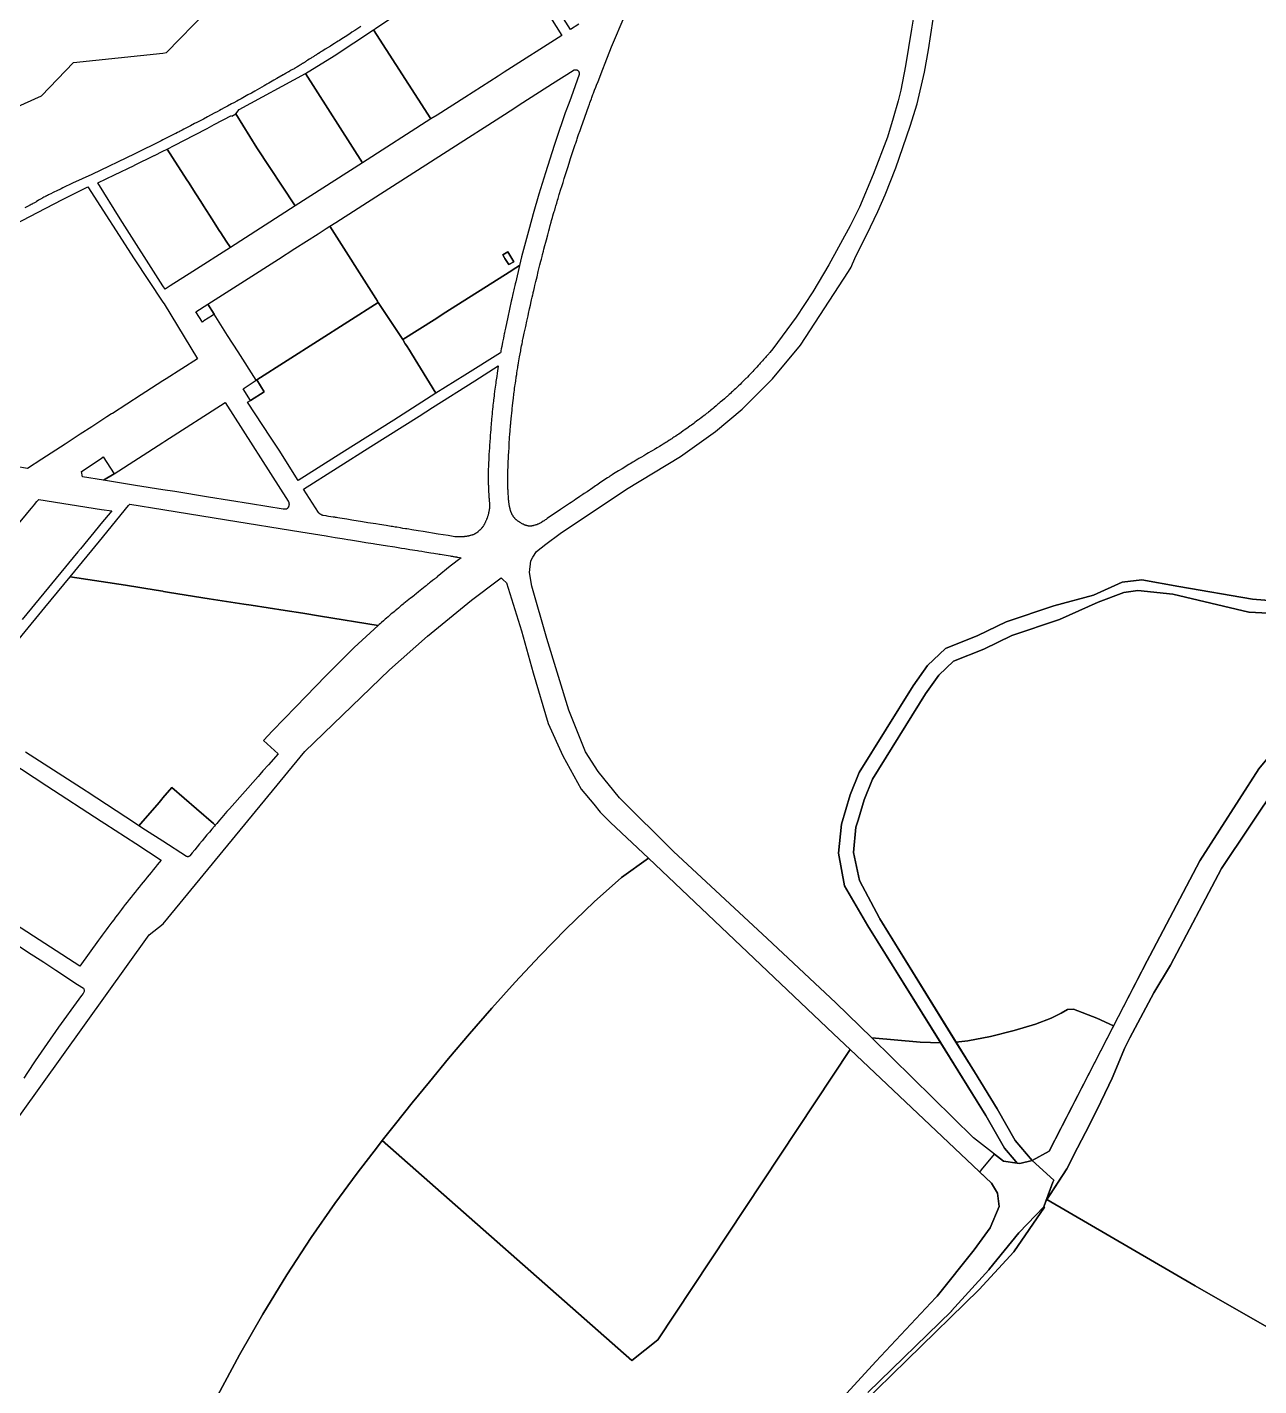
# Model space of a CAD drawing. Header units: metres. Extents: x 3 to 1005126, y 39 to 4383651.
# Drawn here: x 477823 to 478581, y 4370949 to 4371785 of the extents above; entities that cross this region are included whole.
import ezdxf

# ---------------------------------------------------------------- set-up
doc = ezdxf.new("R2010")
doc.units = ezdxf.units.M
doc.header["$MEASUREMENT"] = 0
doc.layers.add('TM_Llucmajor', color=7, linetype='Continuous')

msp = doc.modelspace()

# ---------------------------------------------------------------- linework, layer by layer
at = {"layer": 'TM_Llucmajor', "linetype": 'Continuous', "flags": 128}
for points in [[(478035.72, 4371783.66), (478037.03, 4371784.51), (478047.07, 4371791.3), (478052.69, 4371795.25), (478058.5, 4371799.34), (478069.36, 4371807.21), (478075.86, 4371812.13), (478080.63, 4371815.73), (478091.57, 4371823.93), (478093.44, 4371825.34), (478102.32, 4371832.67), (478104, 4371834.02), (478108.25, 4371837.82), (478112.5, 4371841.88), (478126.96, 4371819.11), (478136.16, 4371804.62), (478142.15, 4371795.25), (478151.67, 4371780.35), (478116.18, 4371757.7), (478112.47, 4371755.32), (478091.89, 4371742.13), (478074.85, 4371731.21), (478071.03, 4371728.88), (478035.72, 4371783.66)], [(477993.84, 4371756.91), (478011.54, 4371767.82), (478035.72, 4371783.66), (478071.03, 4371728.88), (478028.95, 4371701.87), (477993.84, 4371756.91)], [(477950.97, 4371732.04), (477952.97, 4371734.61), (477993.84, 4371756.91), (478028.95, 4371701.87), (477987.52, 4371675.34), (477964.02, 4371711.18), (477950.97, 4371732.04)], [(478126.8, 4371643.95), (478125.61, 4371638.66), (478121.07, 4371635.74), (478120.76, 4371635.54), (478078.67, 4371608.88), (478074.63, 4371606.2), (478062.69, 4371598.6), (478053.69, 4371593.06), (478038.66, 4371615.84), (478038.09, 4371616.74), (478037.09, 4371618.34), (478008.93, 4371662.91), (478012.44, 4371665.25), (478040.09, 4371682.79), (478047.41, 4371687.5), (478094.17, 4371717.55), (478103.82, 4371723.71), (478116.25, 4371731.67), (478123.26, 4371736.2), (478125.38, 4371737.55), (478143.02, 4371748.82), (478145.95, 4371750.63), (478158.68, 4371758.78), (478158.75, 4371758.84), (478158.82, 4371758.87), (478158.89, 4371758.92), (478158.96, 4371758.96), (478159.04, 4371759), (478159.12, 4371759.03), (478159.2, 4371759.07), (478159.28, 4371759.1), (478159.37, 4371759.12), (478159.45, 4371759.16), (478159.54, 4371759.17), (478159.63, 4371759.18), (478159.72, 4371759.2), (478159.82, 4371759.21), (478159.91, 4371759.21), (478160, 4371759.22), (478160.09, 4371759.22), (478160.17, 4371759.21), (478160.26, 4371759.2), (478160.35, 4371759.2), (478160.44, 4371759.18), (478160.53, 4371759.16), (478160.61, 4371759.14), (478160.7, 4371759.12), (478160.78, 4371759.09), (478160.86, 4371759.05), (478160.94, 4371759.02), (478161.02, 4371758.98), (478161.1, 4371758.95), (478161.17, 4371758.91), (478161.25, 4371758.86), (478161.31, 4371758.82), (478161.38, 4371758.76), (478161.44, 4371758.71), (478161.51, 4371758.66), (478161.57, 4371758.6), (478161.63, 4371758.54), (478161.69, 4371758.47), (478161.75, 4371758.41), (478161.8, 4371758.34), (478161.85, 4371758.27), (478161.91, 4371758.2), (478161.95, 4371758.12), (478162, 4371758.04), (478162.04, 4371757.96), (478162.09, 4371757.88), (478162.11, 4371757.8), (478162.14, 4371757.71), (478162.17, 4371757.62), (478162.2, 4371757.54), (478162.22, 4371757.45), (478162.25, 4371757.37), (478162.25, 4371757.27), (478162.26, 4371757.18), (478162.27, 4371757.09), (478162.27, 4371757.01), (478162.27, 4371756.92), (478162.27, 4371756.84), (478162.26, 4371756.74), (478162.25, 4371756.66), (478162.25, 4371756.57), (478162.22, 4371756.49), (478162.2, 4371756.41), (478162.18, 4371756.34), (478157.36, 4371742.39), (478155.96, 4371738.34), (478153.7, 4371732.72), (478151.84, 4371727.1), (478149.85, 4371721.13), (478146.97, 4371712.49), (478144.32, 4371704.16), (478141.64, 4371695.8), (478137.51, 4371682.57), (478134.02, 4371670.52), (478131.71, 4371662.07), (478126.8, 4371643.95)], [(477908.69, 4371710.36), (477913.37, 4371712.72), (477913.46, 4371712.77), (477925.44, 4371718.91), (477925.69, 4371719.03), (477933.38, 4371723.1), (477937.76, 4371725.41), (477948.41, 4371730.99), (477948.63, 4371730.54), (477950.97, 4371732.04), (477964.02, 4371711.18), (477987.52, 4371675.34), (477947.63, 4371649.67), (477945.09, 4371653.61), (477941.71, 4371658.85), (477940.79, 4371660.28), (477936.28, 4371667.31), (477934.72, 4371669.74), (477931.1, 4371675.38), (477929.41, 4371678), (477926.3, 4371682.84), (477921.8, 4371689.92), (477920.84, 4371691.45), (477912.03, 4371705.16), (477908.69, 4371710.36)], [(477906.14, 4371626.26), (477879.92, 4371667.32), (477866.03, 4371689.61), (477876.25, 4371694.47), (477888.34, 4371700.22), (477888.66, 4371700.37), (477900.84, 4371706.41), (477900.95, 4371706.46), (477906.14, 4371709.08), (477908.69, 4371710.36), (477912.03, 4371705.16), (477920.84, 4371691.45), (477921.8, 4371689.92), (477926.3, 4371682.84), (477929.41, 4371678), (477931.1, 4371675.38), (477934.72, 4371669.74), (477936.28, 4371667.31), (477940.79, 4371660.28), (477941.71, 4371658.85), (477945.09, 4371653.61), (477947.63, 4371649.67), (477924.5, 4371634.95), (477910.57, 4371626.12), (477907.47, 4371624.18), (477906.14, 4371626.26)], [(477937.64, 4371608.68), (477933.76, 4371614.85), (477956.29, 4371629.31), (477977.16, 4371642.67), (477987.27, 4371649.1), (478001.59, 4371658.23), (478006.51, 4371661.36), (478008.93, 4371662.91), (478037.09, 4371618.34), (478038.09, 4371616.74), (478038.66, 4371615.84), (477963.87, 4371568.32), (477963.53, 4371568.09), (477952.39, 4371585.57), (477945.96, 4371595.66), (477937.64, 4371608.68)], [(478118.97, 4371639.21), (478122, 4371641.04), (478118.41, 4371647.02), (478115.34, 4371645.16), (478116.37, 4371643.5), (478116.62, 4371643.09), (478118.97, 4371639.21)], [(478118.97, 4371639.21), (478116.62, 4371643.09), (478116.37, 4371643.5), (478115.34, 4371645.16), (478118.41, 4371647.02), (478122, 4371641.04), (478118.97, 4371639.21)], [(478074, 4371560.03), (478059.03, 4371584.42), (478057.77, 4371586.47), (478055.96, 4371589.39), (478055.25, 4371590.54), (478053.69, 4371593.06), (478062.69, 4371598.6), (478074.63, 4371606.2), (478078.67, 4371608.88), (478120.76, 4371635.54), (478121.07, 4371635.74), (478125.61, 4371638.66), (478123.23, 4371628.63), (478122.92, 4371627.31), (478122.72, 4371626.43), (478122.31, 4371624.66), (478122.1, 4371623.78), (478121.7, 4371622.01), (478121.3, 4371620.24), (478121.04, 4371619.06), (478120.51, 4371616.7), (478118.36, 4371606.88), (478116.89, 4371600.16), (478116.69, 4371599.2), (478116.55, 4371598.55), (478116.28, 4371597.26), (478116.15, 4371596.62), (478115.89, 4371595.33), (478115.63, 4371594.03), (478115.12, 4371591.45), (478114.6, 4371588.77), (478114.35, 4371587.43), (478114.1, 4371586.09), (478113.98, 4371585.41), (478113.91, 4371585.02), (478092, 4371571.14), (478074, 4371560.03)], [(477937.64, 4371608.68), (477936.71, 4371607.99), (477931.38, 4371604.59), (477930.41, 4371603.8), (477926.45, 4371610.08), (477933.76, 4371614.85), (477937.64, 4371608.68)], [(478074, 4371560.03), (478048.23, 4371543.54), (478032.22, 4371533.43), (478016.29, 4371523.35), (477989.41, 4371506.28), (477977.75, 4371525.09), (477972.29, 4371532.93), (477958.28, 4371554.48), (477960.05, 4371555.61), (477968.45, 4371560.97), (477963.87, 4371568.32), (478038.66, 4371615.84), (478053.69, 4371593.06), (478055.25, 4371590.54), (478055.96, 4371589.39), (478057.77, 4371586.47), (478059.03, 4371584.42), (478074, 4371560.03)], [(478004.76, 4371484.79), (478004.65, 4371484.82), (478004.55, 4371484.85), (478004.44, 4371484.89), (478004.34, 4371484.92), (478004.23, 4371484.96), (478004.13, 4371485), (478004.03, 4371485.04), (478003.92, 4371485.09), (478003.82, 4371485.13), (478003.72, 4371485.18), (478003.62, 4371485.23), (478003.52, 4371485.29), (478003.42, 4371485.34), (478003.32, 4371485.4), (478003.23, 4371485.45), (478003.13, 4371485.51), (478003.04, 4371485.58), (478002.94, 4371485.64), (478002.85, 4371485.7), (478002.76, 4371485.77), (478002.67, 4371485.84), (478002.58, 4371485.91), (478002.5, 4371485.98), (478002.41, 4371486.05), (478002.33, 4371486.13), (478002.25, 4371486.21), (478002.17, 4371486.28), (478002.09, 4371486.36), (478002.01, 4371486.44), (478001.94, 4371486.52), (478001.86, 4371486.61), (478001.79, 4371486.69), (477992.6, 4371501), (478034.04, 4371527.26), (478063.83, 4371546.04), (478072.05, 4371551.26), (478098.05, 4371567.75), (478112.51, 4371576.96), (478112.46, 4371576.63), (478112.05, 4371573.87), (478111.84, 4371572.49), (478111.54, 4371570.42), (478111.09, 4371567.31), (478110.91, 4371566.06), (478110.8, 4371565.23), (478110.58, 4371563.56), (478110.47, 4371562.73), (478110.26, 4371561.06), (478110.05, 4371559.4), (478109.92, 4371558.28), (478109.65, 4371556.06), (478109.51, 4371554.89), (478109.42, 4371554.1), (478109.25, 4371552.54), (478109.16, 4371551.75), (478108.99, 4371550.19), (478108.83, 4371548.62), (478108.72, 4371547.57), (478108.52, 4371545.48), (478108.4, 4371544.2), (478108.32, 4371543.34), (478108.17, 4371541.63), (478108.1, 4371540.78), (478107.95, 4371539.07), (478107.82, 4371537.35), (478107.73, 4371536.21), (478107.55, 4371533.93), (478107.41, 4371532.06), (478107.32, 4371530.81), (478107.26, 4371529.98), (478107.15, 4371528.31), (478107.07, 4371527.06), (478107.02, 4371526.23), (478106.92, 4371524.57), (478106.77, 4371522.07), (478106.68, 4371520.4), (478106.62, 4371519.29), (478106.51, 4371517.07), (478106.43, 4371515.46), (478106.4, 4371514.66), (478106.35, 4371513.45), (478106.31, 4371512.24), (478106.29, 4371511.63), (478106.27, 4371510.83), (478106.26, 4371510.43), (478106.25, 4371509.82), (478106.25, 4371508.92), (478106.25, 4371508.11), (478106.25, 4371507.71), (478106.26, 4371507.1), (478106.27, 4371506.5), (478106.27, 4371506.2), (478106.29, 4371505.59), (478106.3, 4371505.29), (478106.32, 4371504.84), (478106.36, 4371503.85), (478106.4, 4371503.19), (478106.46, 4371501.86), (478106.57, 4371499.88), (478106.72, 4371497.23), (478106.79, 4371495.91), (478106.82, 4371495.34), (478106.89, 4371494.21), (478107.03, 4371491.95), (478107.1, 4371490.82), (478107.11, 4371490.66), (478107.11, 4371490.55), (478107.11, 4371490.34), (478107.11, 4371490.23), (478107.11, 4371490.02), (478107.1, 4371489.81), (478107.09, 4371489.67), (478107.07, 4371489.38), (478107.04, 4371489.06), (478107.01, 4371488.85), (478106.99, 4371488.71), (478106.95, 4371488.43), (478106.92, 4371488.21), (478106.89, 4371488.07), (478106.84, 4371487.79), (478106.76, 4371487.37), (478106.7, 4371487.08), (478106.57, 4371486.52), (478106.52, 4371486.31), (478106.42, 4371485.89), (478106.31, 4371485.48), (478106.23, 4371485.21), (478106.18, 4371485.03), (478106.07, 4371484.67), (478105.94, 4371484.26), (478105.85, 4371483.99), (478105.79, 4371483.82), (478105.67, 4371483.46), (478105.57, 4371483.2), (478105.51, 4371483.02), (478105.37, 4371482.67), (478105.31, 4371482.49), (478105.17, 4371482.14), (478105.02, 4371481.79), (478104.92, 4371481.56), (478104.72, 4371481.09), (478104.58, 4371480.78), (478104.51, 4371480.63), (478104.4, 4371480.4), (478104.24, 4371480.06), (478104.06, 4371479.72), (478103.97, 4371479.55), (478103.79, 4371479.22), (478103.7, 4371479.06), (478103.56, 4371478.81), (478103.36, 4371478.49), (478103.25, 4371478.33), (478103.1, 4371478.09), (478102.93, 4371477.86), (478102.85, 4371477.74), (478102.78, 4371477.65), (478102.65, 4371477.47), (478102.51, 4371477.29), (478102.41, 4371477.17), (478102.22, 4371476.94), (478102.08, 4371476.77), (478101.98, 4371476.66), (478101.78, 4371476.44), (478101.67, 4371476.33), (478101.47, 4371476.12), (478101.25, 4371475.91), (478101.11, 4371475.77), (478100.82, 4371475.49), (478100.53, 4371475.22), (478100.38, 4371475.09), (478100.16, 4371474.9), (478099.94, 4371474.71), (478099.82, 4371474.62), (478099.59, 4371474.43), (478099.48, 4371474.34), (478099.3, 4371474.21), (478099.06, 4371474.04), (478098.94, 4371473.96), (478098.76, 4371473.84), (478098.57, 4371473.72), (478098.47, 4371473.66), (478098.38, 4371473.61), (478098.2, 4371473.51), (478098.02, 4371473.41), (478097.9, 4371473.34), (478097.66, 4371473.22), (478097.48, 4371473.14), (478097.36, 4371473.08), (478097.11, 4371472.98), (478096.98, 4371472.93), (478096.73, 4371472.83), (478096.48, 4371472.75), (478096.31, 4371472.69), (478096.19, 4371472.66), (478095.96, 4371472.59), (478095.46, 4371472.46), (478095.21, 4371472.39), (478094.83, 4371472.3), (478094.45, 4371472.22), (478094.26, 4371472.17), (478093.89, 4371472.1), (478093.7, 4371472.06), (478093.41, 4371472.01), (478093.03, 4371471.95), (478092.84, 4371471.92), (478092.55, 4371471.88), (478092.26, 4371471.85), (478092.12, 4371471.83), (478091.66, 4371471.78), (478091.42, 4371471.76), (478091.07, 4371471.73), (478090.55, 4371471.69), (478090.03, 4371471.66), (478089.77, 4371471.65), (478089.24, 4371471.63), (478088.98, 4371471.62), (478088.59, 4371471.61), (478087.77, 4371471.6), (478087.36, 4371471.59), (478087.09, 4371471.6), (478086.96, 4371471.6), (478086.75, 4371471.61), (478086.48, 4371471.63), (478086.35, 4371471.64), (478086.14, 4371471.66), (478085.94, 4371471.68), (478085.84, 4371471.7), (478081.58, 4371472.39), (478075.5, 4371473.37), (478066.2, 4371474.88), (478063.27, 4371475.35), (478059.37, 4371475.98), (478057.42, 4371476.29), (478056.22, 4371476.49), (478055.42, 4371476.62), (478053.83, 4371476.89), (478052.23, 4371477.16), (478050.11, 4371477.52), (478049.04, 4371477.7), (478047.45, 4371477.96), (478046.65, 4371478.09), (478045.6, 4371478.26), (478043.51, 4371478.59), (478039.33, 4371479.25), (478037.24, 4371479.58), (478032.27, 4371480.38), (478028.95, 4371480.92), (478022.32, 4371481.99), (478021.28, 4371482.16), (478019.21, 4371482.51), (478016.45, 4371482.97), (478015.07, 4371483.2), (478013.69, 4371483.43), (478013, 4371483.54), (478012.3, 4371483.65), (478011.83, 4371483.72), (478010.89, 4371483.86), (478008.07, 4371484.27), (478007.13, 4371484.42), (478006.66, 4371484.49), (478004.76, 4371484.79)], [(477960.05, 4371555.61), (477955.59, 4371562.7), (477963.53, 4371568.09), (477963.87, 4371568.32), (477968.45, 4371560.97), (477960.05, 4371555.61)], [(477906.14, 4371500.65), (477889.24, 4371503.35), (477869.56, 4371506.46), (477876.19, 4371510.49), (477906.14, 4371529.83), (477907.41, 4371530.65), (477944.41, 4371554.41), (477983.18, 4371493.68), (477983.26, 4371493.54), (477983.33, 4371493.4), (477983.4, 4371493.25), (477983.47, 4371493.1), (477983.52, 4371492.94), (477983.58, 4371492.78), (477983.62, 4371492.61), (477983.66, 4371492.44), (477983.67, 4371492.36), (477983.69, 4371492.27), (477983.7, 4371492.18), (477983.71, 4371492.1), (477983.72, 4371492.01), (477983.72, 4371491.92), (477983.73, 4371491.83), (477983.73, 4371491.74), (477983.73, 4371491.65), (477983.72, 4371491.56), (477983.72, 4371491.47), (477983.71, 4371491.38), (477983.7, 4371491.29), (477983.69, 4371491.2), (477983.68, 4371491.11), (477983.66, 4371491.02), (477983.64, 4371490.93), (477983.62, 4371490.84), (477983.6, 4371490.76), (477983.58, 4371490.67), (477983.55, 4371490.58), (477983.52, 4371490.5), (477983.49, 4371490.41), (477983.46, 4371490.33), (477983.43, 4371490.25), (477983.39, 4371490.17), (477983.36, 4371490.09), (477983.32, 4371490.01), (477983.28, 4371489.93), (477983.23, 4371489.85), (477983.19, 4371489.78), (477983.14, 4371489.7), (477983.1, 4371489.63), (477983.05, 4371489.56), (477982.94, 4371489.42), (477982.84, 4371489.29), (477982.73, 4371489.16), (477982.61, 4371489.04), (477982.49, 4371488.93), (477982.37, 4371488.83), (477982.25, 4371488.73), (477980.12, 4371488.72), (477960.03, 4371491.99), (477934.27, 4371496.08), (477913.51, 4371499.47), (477906.14, 4371500.65)], [(477869.56, 4371506.46), (477856.64, 4371508.5), (477856.07, 4371511.96), (477868.1, 4371519.98), (477869.42, 4371520.86), (477876.19, 4371510.49), (477869.56, 4371506.46)], [(477906.14, 4371438.14), (477902.05, 4371438.79), (477883.01, 4371441.82), (477849.05, 4371447.14), (477867.02, 4371469.07), (477884.97, 4371491.05), (477885.76, 4371491.69), (477906.14, 4371488.4), (477945.29, 4371482.07), (477991.02, 4371474.68), (478006.53, 4371472.23), (478007.64, 4371472.05), (478009.86, 4371471.7), (478012.07, 4371471.34), (478016.5, 4371470.61), (478017.65, 4371470.42), (478019.83, 4371470.06), (478021.49, 4371469.79), (478027.76, 4371468.78), (478030.9, 4371468.27), (478035.61, 4371467.52), (478036.59, 4371467.36), (478040.51, 4371466.74), (478044.42, 4371466.13), (478047.36, 4371465.66), (478048.83, 4371465.43), (478052.96, 4371464.77), (478055.03, 4371464.45), (478058.13, 4371463.95), (478062.78, 4371463.21), (478063.7, 4371463.06), (478065.55, 4371462.76), (478067.4, 4371462.45), (478071.09, 4371461.83), (478072.93, 4371461.52), (478073.86, 4371461.37), (478075.24, 4371461.14), (478076.15, 4371460.99), (478076.76, 4371460.9), (478077.97, 4371460.7), (478079.18, 4371460.51), (478081.61, 4371460.12), (478082.82, 4371459.93), (478083.43, 4371459.84), (478084.24, 4371459.71), (478084.64, 4371459.64), (478085.25, 4371459.55), (478085.85, 4371459.45), (478086.16, 4371459.4), (478086.76, 4371459.3), (478087.07, 4371459.25), (478087.52, 4371459.18), (478089.62, 4371458.84), (478082.84, 4371453.51), (478074.97, 4371447.02), (478074.82, 4371446.9), (478074.52, 4371446.65), (478074.22, 4371446.41), (478074.02, 4371446.25), (478073.61, 4371445.93), (478073.31, 4371445.7), (478072.7, 4371445.22), (478072.08, 4371444.75), (478070.85, 4371443.82), (478070.23, 4371443.35), (478069.93, 4371443.11), (478069.47, 4371442.75), (478069.02, 4371442.39), (478068.79, 4371442.21), (478068.03, 4371441.59), (478067.52, 4371441.18), (478066.51, 4371440.36), (478065.5, 4371439.53), (478063.48, 4371437.88), (478061.97, 4371436.63), (478060.96, 4371435.81), (478060.45, 4371435.39), (478059.69, 4371434.77), (478058.93, 4371434.16), (478058.55, 4371433.85), (478057.52, 4371433.02), (478055.44, 4371431.37), (478054.41, 4371430.55), (478053.89, 4371430.13), (478053.13, 4371429.51), (478052.62, 4371429.09), (478051.6, 4371428.26), (478051.1, 4371427.84), (478050.09, 4371427.01), (478049.08, 4371426.16), (478048.41, 4371425.6), (478047.07, 4371424.47), (478046.48, 4371423.97), (478045.3, 4371422.97), (478044.78, 4371422.52), (478043.74, 4371421.62), (478042.96, 4371420.95), (478041.79, 4371419.93), (478040.63, 4371418.91), (478040.05, 4371418.4), (478039.18, 4371417.63), (478038.67, 4371417.17), (478003.06, 4371422.88), (477992.24, 4371424.62), (477981.41, 4371426.32), (477960.44, 4371429.62), (477955.85, 4371430.32), (477934.51, 4371433.59), (477910.13, 4371437.5), (477906.43, 4371438.09), (477906.14, 4371438.14)], [(477906.14, 4371284.29), (477895.44, 4371291.15), (477891.35, 4371293.83), (477892.58, 4371295.25), (477903.76, 4371308.19), (477905.42, 4371310.11), (477906.14, 4371310.94), (477911.67, 4371317.34), (477926.85, 4371304.23), (477937.23, 4371295.25), (477938.37, 4371294.26), (477937.79, 4371293.57), (477936.27, 4371291.77), (477934.75, 4371289.96), (477933.23, 4371288.14), (477931.72, 4371286.33), (477930.21, 4371284.51), (477928.71, 4371282.69), (477925.71, 4371279.03), (477924.22, 4371277.2), (477922.7, 4371275.31), (477922.65, 4371275.26), (477922.55, 4371275.17), (477922.5, 4371275.12), (477922.39, 4371275.04), (477922.33, 4371275), (477922.26, 4371274.97), (477922.2, 4371274.93), (477922.07, 4371274.88), (477922, 4371274.85), (477921.93, 4371274.83), (477921.86, 4371274.81), (477921.79, 4371274.8), (477921.71, 4371274.78), (477921.64, 4371274.78), (477921.57, 4371274.77), (477921.49, 4371274.77), (477921.42, 4371274.77), (477921.35, 4371274.77), (477921.28, 4371274.78), (477921.21, 4371274.79), (477921.14, 4371274.8), (477921.07, 4371274.82), (477921, 4371274.84), (477920.87, 4371274.88), (477920.81, 4371274.91), (477920.75, 4371274.94), (477920.69, 4371274.97), (477906.14, 4371284.29)], [(478210.67, 4370977.34), (478194.75, 4370964.74), (478041.13, 4371100.03), (478049.2, 4371110.34), (478059.53, 4371123.24), (478070.18, 4371136.28), (478081.97, 4371150.49), (478094.84, 4371165.72), (478108.53, 4371181.5), (478122.85, 4371197.5), (478137.98, 4371213.73), (478154.2, 4371230.35), (478171.45, 4371247.05), (478188.34, 4371261.94), (478204.85, 4371273.83), (478318.88, 4371165.81), (478329.03, 4371156.2), (478210.67, 4370977.34)], [(478491.16, 4371170.64), (478451.51, 4371093.49), (478440.97, 4371087.8), (478430.62, 4371100), (478419.44, 4371119.61), (478405.46, 4371142.29), (478394.16, 4371160.62), (478401.54, 4371161.42), (478415.31, 4371164.14), (478430, 4371167.73), (478443.12, 4371171.62), (478452.7, 4371175.3), (478458.97, 4371178.41), (478462.68, 4371180.67), (478466.51, 4371181.01), (478480.82, 4371175.3), (478491.16, 4371170.64)], [(478342.33, 4371163.2), (478372.14, 4371160.6), (478384.78, 4371160.23), (478412.59, 4371115.48), (478424.04, 4371095.38), (478429.86, 4371088.46), (478431.74, 4371086.22), (478423.37, 4371087.39), (478405.03, 4371101.64), (478342.33, 4371163.2)]]:
    msp.add_lwpolyline(points, close=True, dxfattribs=at)
for points in [[(478599.64, 4371431.51), (478576.52, 4371433.29), (478531.38, 4371441.11), (478508.61, 4371445.16), (478496.49, 4371443.68), (478478.84, 4371435.85), (478454.45, 4371429.23), (478425.03, 4371419.32), (478407.52, 4371410.9), (478387.74, 4371402.99), (478376.57, 4371392.54), (478367.79, 4371379.93), (478334.61, 4371326.61), (478329.13, 4371312.86), (478323.64, 4371294.82), (478321.95, 4371276.91), (478325.49, 4371256.91), (478340, 4371232.31), (478384.78, 4371160.23), (478372.14, 4371160.6), (478342.33, 4371163.2), (478320.2, 4371184.92), (478278.03, 4371224.46), (478220.26, 4371278.01), (478187.01, 4371311), (478174.03, 4371327.3), (478166.17, 4371339.25), (478155.94, 4371364.88), (478142.43, 4371409.18), (478133.22, 4371441.2), (478131.66, 4371449.71), (478132.48, 4371456.84), (478133.84, 4371459.12), (478135.96, 4371462.68), (478141.85, 4371467.11), (478150.63, 4371473.72), (478191.41, 4371500.97), (478224.55, 4371521.17), (478246.16, 4371536.46), (478262.67, 4371550.31), (478281.28, 4371568.88), (478298.41, 4371589.69), (478327.94, 4371635.01), (478329.69, 4371637.69), (478330.5, 4371639.62), (478332.7, 4371644.88), (478339.27, 4371657.68), (478345.99, 4371671.89), (478350.5, 4371682.26), (478357.11, 4371698.9), (478365.93, 4371724.45), (478370.17, 4371738.26), (478374.7, 4371757.59), (478377.25, 4371771.42), (478381.54, 4371799.83)], [(477803.84, 4371730.84), (477831.48, 4371743.11), (477851.1, 4371763.57), (477906.14, 4371769.47), (477908.29, 4371769.7), (477933.18, 4371795.25)], [(478368.63, 4371795.25), (478366.88, 4371784.14), (478363.03, 4371761.54), (478360.15, 4371746.55), (478358.65, 4371739.98), (478355.52, 4371729.42), (478351.91, 4371717.58), (478343.27, 4371694.62), (478334.78, 4371674.62), (478329.12, 4371663.09), (478315.87, 4371639.1), (478306, 4371622.52), (478295.86, 4371606.91), (478281.43, 4371587.38), (478279.62, 4371585.23), (478279.19, 4371584.72), (478278.9, 4371584.39), (478278.32, 4371583.71), (478277.45, 4371582.71), (478276.86, 4371582.05), (478275.69, 4371580.72), (478275.04, 4371579.99), (478274.6, 4371579.5), (478273.73, 4371578.52), (478273.29, 4371578.04), (478272.42, 4371577.07), (478271.53, 4371576.1), (478270.94, 4371575.46), (478269.76, 4371574.18), (478269.14, 4371573.51), (478268.72, 4371573.07), (478267.88, 4371572.19), (478267.46, 4371571.75), (478266.62, 4371570.87), (478265.77, 4371570), (478265.2, 4371569.42), (478264.81, 4371569.04), (478264.05, 4371568.27), (478263.23, 4371567.45), (478262.81, 4371567.04), (478262.19, 4371566.43), (478261.25, 4371565.52), (478260.31, 4371564.62), (478259.84, 4371564.17), (478258.89, 4371563.27), (478258.42, 4371562.82), (478257.7, 4371562.15), (478256.64, 4371561.17), (478256.11, 4371560.68), (478255.31, 4371559.95), (478254.5, 4371559.22), (478254.1, 4371558.85), (478253.29, 4371558.13), (478252.89, 4371557.77), (478252.28, 4371557.23), (478251.65, 4371556.68), (478250.38, 4371555.57), (478249.11, 4371554.48), (478248.26, 4371553.75), (478247.7, 4371553.27), (478246.56, 4371552.3), (478245.42, 4371551.34), (478244.84, 4371550.86), (478243.98, 4371550.14), (478243.12, 4371549.43), (478242.68, 4371549.07), (478241.81, 4371548.37), (478241.38, 4371548.02), (478240.72, 4371547.49), (478240.04, 4371546.95), (478239.59, 4371546.6), (478238.68, 4371545.89), (478238.22, 4371545.54), (478237.31, 4371544.84), (478236.38, 4371544.14), (478235.77, 4371543.68), (478235.36, 4371543.38), (478234.53, 4371542.77), (478233.48, 4371542), (478232.78, 4371541.49), (478231.37, 4371540.48), (478230.66, 4371539.97), (478229.25, 4371538.97), (478227.83, 4371537.97), (478226.89, 4371537.3), (478226.26, 4371536.86), (478224.99, 4371535.98), (478223.52, 4371534.96), (478222.78, 4371534.45), (478221.67, 4371533.7), (478220.55, 4371532.95), (478219.99, 4371532.57), (478219.24, 4371532.08), (478218.87, 4371531.83), (478218.31, 4371531.47), (478217.46, 4371530.92), (478216.33, 4371530.2), (478215.57, 4371529.72), (478215.07, 4371529.4), (478214.05, 4371528.77), (478213.29, 4371528.29), (478212.79, 4371527.98), (478211.77, 4371527.35), (478210.24, 4371526.42), (478209.22, 4371525.81), (478208.54, 4371525.4), (478207.17, 4371524.58), (478206.44, 4371524.15), (478204.97, 4371523.29), (478203.99, 4371522.71), (478202.02, 4371521.58), (478200.55, 4371520.72), (478199.08, 4371519.86), (478198.35, 4371519.43), (478197.25, 4371518.78), (478196.05, 4371518.06), (478195.26, 4371517.59), (478193.67, 4371516.63), (478192.87, 4371516.15), (478191.28, 4371515.18), (478189.7, 4371514.22), (478188.64, 4371513.57), (478186.53, 4371512.27), (478184.51, 4371511.02), (478183.5, 4371510.39), (478182.49, 4371509.75), (478181.99, 4371509.43), (478181.32, 4371509.01), (478180.99, 4371508.79), (478180.49, 4371508.46), (478179.75, 4371507.97), (478178.1, 4371506.86), (478174.81, 4371504.63), (478173.16, 4371503.52), (478172.34, 4371502.96), (478170.6, 4371501.79), (478167.12, 4371499.46), (478165.39, 4371498.3), (478164.52, 4371497.71), (478163.92, 4371497.3), (478162.71, 4371496.48), (478161.91, 4371495.93), (478160.3, 4371494.83), (478159.1, 4371494), (478157.89, 4371493.17), (478157.29, 4371492.76), (478156.38, 4371492.15), (478150.86, 4371488.43), (478142.62, 4371482.87), (478142.23, 4371482.61), (478141.96, 4371482.43), (478141.43, 4371482.09), (478140.64, 4371481.57), (478140.1, 4371481.23), (478139.03, 4371480.56), (478138.81, 4371480.43), (478138.66, 4371480.34), (478138.37, 4371480.17), (478138.22, 4371480.09), (478137.92, 4371479.93), (478137.61, 4371479.77), (478137.41, 4371479.67), (478136.99, 4371479.48), (478136.72, 4371479.36), (478136.54, 4371479.29), (478136.42, 4371479.24), (478136.17, 4371479.15), (478135.99, 4371479.08), (478135.86, 4371479.04), (478135.62, 4371478.96), (478135.24, 4371478.84), (478134.99, 4371478.77), (478134.48, 4371478.63), (478134.23, 4371478.57), (478134.1, 4371478.54), (478133.92, 4371478.49), (478133.63, 4371478.44), (478133.35, 4371478.39), (478133.21, 4371478.37), (478132.93, 4371478.33), (478132.78, 4371478.31), (478132.57, 4371478.29), (478132.39, 4371478.28), (478132.27, 4371478.27), (478132.19, 4371478.27), (478132.03, 4371478.27), (478131.91, 4371478.27), (478131.66, 4371478.28), (478131.42, 4371478.3), (478131.26, 4371478.32), (478131.15, 4371478.33), (478130.94, 4371478.36), (478130.67, 4371478.41), (478130.53, 4371478.43), (478130.33, 4371478.47), (478130.13, 4371478.52), (478130.03, 4371478.54), (478129.83, 4371478.6), (478129.73, 4371478.63), (478129.58, 4371478.67), (478129.38, 4371478.73), (478129.29, 4371478.77), (478129.14, 4371478.82), (478128.92, 4371478.91), (478128.58, 4371479.05), (478128.36, 4371479.15), (478128.22, 4371479.22), (478127.93, 4371479.36), (478127.71, 4371479.47), (478127.57, 4371479.54), (478127.29, 4371479.69), (478127.14, 4371479.76), (478126.86, 4371479.92), (478126.59, 4371480.07), (478126.4, 4371480.18), (478126.03, 4371480.4), (478125.7, 4371480.6), (478125.54, 4371480.7), (478125.3, 4371480.85), (478124.95, 4371481.09), (478124.71, 4371481.25), (478124.6, 4371481.33), (478124.42, 4371481.46), (478124.19, 4371481.63), (478124.08, 4371481.71), (478123.91, 4371481.85), (478123.66, 4371482.05), (478123.48, 4371482.2), (478123.36, 4371482.31), (478123.29, 4371482.38), (478123.14, 4371482.52), (478123.03, 4371482.64), (478122.95, 4371482.71), (478122.81, 4371482.86), (478122.74, 4371482.94), (478122.6, 4371483.1), (478122.47, 4371483.26), (478122.38, 4371483.37), (478122.21, 4371483.59), (478122.05, 4371483.81), (478121.94, 4371483.96), (478121.87, 4371484.06), (478121.73, 4371484.26), (478121.64, 4371484.41), (478121.57, 4371484.52), (478121.44, 4371484.72), (478121.38, 4371484.83), (478121.26, 4371485.03), (478121.14, 4371485.25), (478121.07, 4371485.39), (478120.92, 4371485.68), (478120.77, 4371485.99), (478120.7, 4371486.14), (478120.59, 4371486.38), (478120.49, 4371486.61), (478120.44, 4371486.73), (478120.35, 4371486.96), (478120.3, 4371487.08), (478120.23, 4371487.26), (478120.15, 4371487.5), (478120.15, 4371487.5), (478120.11, 4371487.62), (478120.05, 4371487.8), (478119.97, 4371488.08), (478119.86, 4371488.48), (478119.81, 4371488.68), (478119.73, 4371488.98), (478119.62, 4371489.44), (478119.52, 4371489.89), (478119.47, 4371490.11), (478119.37, 4371490.57), (478119.33, 4371490.8), (478119.27, 4371491.14), (478119.22, 4371491.44), (478119.2, 4371491.6), (478119.16, 4371491.83), (478119.12, 4371492.17), (478119.08, 4371492.52), (478119.06, 4371492.69), (478118.94, 4371493.92), (478118.89, 4371494.54), (478118.81, 4371495.46), (478118.73, 4371496.39), (478118.7, 4371496.85), (478118.63, 4371497.78), (478118.6, 4371498.24), (478118.56, 4371498.93), (478118.51, 4371499.86), (478118.49, 4371500.32), (478118.46, 4371501.02), (478118.44, 4371501.71), (478118.43, 4371502.06), (478118.37, 4371504.26), (478118.35, 4371505.35), (478118.33, 4371506.45), (478118.33, 4371507), (478118.33, 4371507.73), (478118.33, 4371508.1), (478118.33, 4371508.65), (478118.34, 4371509.2), (478118.35, 4371509.47), (478118.39, 4371511.07), (478118.43, 4371512.14), (478118.45, 4371512.85), (478118.5, 4371514.27), (478118.54, 4371515.34), (478118.56, 4371516.05), (478118.62, 4371517.48), (478118.65, 4371518.19), (478118.72, 4371519.61), (478118.79, 4371521.03), (478118.84, 4371521.98), (478118.94, 4371523.88), (478119.1, 4371526.63), (478119.18, 4371528.01), (478119.3, 4371530.07), (478119.39, 4371531.45), (478119.43, 4371532.14), (478119.5, 4371533.17), (478119.6, 4371534.55), (478119.65, 4371535.23), (478119.73, 4371536.26), (478119.86, 4371537.81), (478120, 4371539.43), (478120.1, 4371540.52), (478120.17, 4371541.24), (478120.31, 4371542.68), (478120.41, 4371543.76), (478120.48, 4371544.48), (478120.63, 4371545.93), (478120.86, 4371548.09), (478121.02, 4371549.53), (478121.12, 4371550.49), (478121.34, 4371552.41), (478121.69, 4371555.52), (478121.87, 4371557.07), (478122.15, 4371559.39), (478122.34, 4371560.95), (478122.44, 4371561.72), (478122.58, 4371562.88), (478122.79, 4371564.43), (478122.89, 4371565.21), (478123.05, 4371566.37), (478123.21, 4371567.53), (478123.29, 4371568.11), (478123.46, 4371569.3), (478123.58, 4371570.1), (478123.82, 4371571.68), (478123.94, 4371572.48), (478124.2, 4371574.06), (478124.46, 4371575.64), (478124.63, 4371576.7), (478124.75, 4371577.4), (478124.99, 4371578.81), (478125.41, 4371581.23), (478125.62, 4371582.44), (478125.95, 4371584.25), (478126.28, 4371586.06), (478126.45, 4371586.97), (478126.89, 4371589.32), (478127.11, 4371590.5), (478127.34, 4371591.68), (478127.46, 4371592.26), (478127.7, 4371593.44), (478127.82, 4371594.02), (478128.01, 4371594.9), (478128.47, 4371597.01), (478129.41, 4371601.21), (478130.11, 4371604.37), (478130.83, 4371607.67), (478131.15, 4371609.14), (478131.79, 4371612.07), (478132.27, 4371614.27), (478132.76, 4371616.47), (478133, 4371617.57), (478133.37, 4371619.22), (478133.69, 4371620.61), (478133.9, 4371621.53), (478134.04, 4371622.15), (478134.34, 4371623.38), (478134.78, 4371625.23), (478135.08, 4371626.46), (478135.68, 4371628.92), (478136.35, 4371631.69), (478137.14, 4371634.93), (478137.53, 4371636.55), (478138.13, 4371638.99), (478138.73, 4371641.42), (478139.03, 4371642.63), (478139.45, 4371644.29), (478139.73, 4371645.39), (478140.3, 4371647.6), (478140.58, 4371648.7), (478141.16, 4371650.91), (478141.75, 4371653.11), (478142.14, 4371654.58), (478142.93, 4371657.51), (478143.63, 4371660.11), (478143.99, 4371661.41), (478144.52, 4371663.36), (478145.06, 4371665.31), (478145.34, 4371666.28), (478145.89, 4371668.23), (478146.16, 4371669.2), (478146.58, 4371670.66), (478146.96, 4371671.96), (478147.21, 4371672.82), (478147.71, 4371674.55), (478147.97, 4371675.42), (478148.48, 4371677.14), (478149, 4371678.87), (478149.34, 4371680.02), (478150.04, 4371682.32), (478151.05, 4371685.62), (478151.56, 4371687.27), (478152.33, 4371689.75), (478153.1, 4371692.22), (478153.49, 4371693.46), (478154.26, 4371695.91), (478154.65, 4371697.14), (478155.23, 4371698.98), (478156.12, 4371701.73), (478157, 4371704.48), (478157.45, 4371705.86), (478158.23, 4371708.26), (478158.63, 4371709.46), (478159.22, 4371711.26), (478159.83, 4371713.06), (478160.13, 4371713.96), (478160.74, 4371715.75), (478161.05, 4371716.65), (478161.51, 4371717.99), (478161.95, 4371719.25), (478162.83, 4371721.78), (478163.72, 4371724.3), (478165.5, 4371729.34), (478167.17, 4371734.05), (478168.01, 4371736.41), (478168.57, 4371737.97), (478168.85, 4371738.76), (478169.28, 4371739.93), (478169.78, 4371741.27), (478170.11, 4371742.17), (478170.78, 4371743.96), (478171.12, 4371744.85), (478171.8, 4371746.64), (478172.49, 4371748.42), (478172.95, 4371749.61), (478173.87, 4371751.98), (478176.81, 4371759.53), (478178.29, 4371763.31), (478182.18, 4371773.25), (478190.62, 4371792.89)], [(478162.15, 4371787.31), (478156.87, 4371784.02), (478149.73, 4371795.25)], [(478027.86, 4371785.7), (478026.66, 4371784.91), (478024.26, 4371783.37), (478022.46, 4371782.21), (478021.07, 4371781.32), (478018.26, 4371779.49), (478016.16, 4371778.14), (478014.76, 4371777.24), (478014.06, 4371776.8), (478013.01, 4371776.13), (478012.25, 4371775.66), (478011.73, 4371775.32), (478010.7, 4371774.68), (478009.16, 4371773.72), (478006.04, 4371771.81), (478004.5, 4371770.86), (478003.71, 4371770.38), (478002.57, 4371769.66), (478002.25, 4371769.47), (478002.05, 4371769.34), (478001.91, 4371769.27), (478001.64, 4371769.08), (478001.44, 4371768.96), (478001.3, 4371768.87), (478001.03, 4371768.7), (478000.91, 4371768.62), (478000.63, 4371768.45), (478000.36, 4371768.27), (478000.18, 4371768.16), (477999.82, 4371767.93), (477999.41, 4371767.67), (477999.14, 4371767.5), (477998.96, 4371767.38), (477998.6, 4371767.16), (477998.34, 4371766.98), (477997.79, 4371766.64), (477997.26, 4371766.3), (477996.18, 4371765.61), (477995.38, 4371765.09), (477994.97, 4371764.84), (477994.57, 4371764.58), (477994.37, 4371764.45), (477994.01, 4371764.22), (477993.84, 4371764.11), (477993.57, 4371763.95), (477993.16, 4371763.68), (477992.75, 4371763.43), (477992.55, 4371763.3), (477992.28, 4371763.13), (477992.16, 4371763.04), (477991.94, 4371762.92), (477991.64, 4371762.72), (477991.37, 4371762.56), (477991.23, 4371762.47), (477991.03, 4371762.34), (477990.73, 4371762.16), (477990.42, 4371761.96), (477990.27, 4371761.87), (477990.02, 4371761.72), (477989.86, 4371761.62), (477989.75, 4371761.55), (477989.53, 4371761.41), (477989.36, 4371761.31), (477989.25, 4371761.25), (477989.03, 4371761.12), (477988.92, 4371761.05), (477988.7, 4371760.92), (477988.48, 4371760.79), (477988.34, 4371760.7), (477988.04, 4371760.53), (477987.71, 4371760.34), (477987.5, 4371760.2), (477987.34, 4371760.12), (477987.05, 4371759.95), (477986.84, 4371759.82), (477986.39, 4371759.57), (477985.95, 4371759.32), (477985.07, 4371758.82), (477984.41, 4371758.45), (477984.07, 4371758.25), (477983.73, 4371758.06), (477983.56, 4371757.97), (477983.27, 4371757.8), (477983.12, 4371757.72), (477982.91, 4371757.59), (477982.57, 4371757.41), (477982.23, 4371757.22), (477982.07, 4371757.12), (477981.84, 4371756.99), (477981.72, 4371756.93), (477981.56, 4371756.84), (477981.31, 4371756.7), (477981.09, 4371756.57), (477980.97, 4371756.5), (477980.8, 4371756.41), (477980.55, 4371756.26), (477980.3, 4371756.11), (477980.17, 4371756.04), (477976.28, 4371753.78), (477974.34, 4371752.66), (477972.37, 4371751.52), (477971.39, 4371750.95), (477970.09, 4371750.2), (477969.42, 4371749.84), (477968.44, 4371749.27), (477966.96, 4371748.43), (477964.13, 4371746.84), (477962.72, 4371746.05), (477960.6, 4371744.86), (477958.48, 4371743.68), (477957.42, 4371743.09), (477955.29, 4371741.92), (477954.23, 4371741.34), (477952.63, 4371740.46), (477951.66, 4371739.93), (477949.72, 4371738.87), (477948.43, 4371738.17), (477945.84, 4371736.77), (477943.89, 4371735.71), (477941.94, 4371734.66), (477940.97, 4371734.13), (477939.51, 4371733.35), (477938.12, 4371732.61), (477935.34, 4371731.12), (477933.5, 4371730.14), (477931.02, 4371728.84), (477929.78, 4371728.18), (477927, 4371726.71), (477925.66, 4371726.02), (477923.01, 4371724.62), (477921.02, 4371723.59), (477919.02, 4371722.55), (477918.03, 4371722.03), (477916.69, 4371721.35), (477916.03, 4371721.01), (477915.02, 4371720.5), (477914.02, 4371719.99), (477913.52, 4371719.74), (477906.14, 4371716.05), (477905.09, 4371715.52), (477888.79, 4371707.41), (477862.29, 4371694.71), (477850.5, 4371689.39), (477844.48, 4371686.41), (477843.42, 4371685.88), (477842.72, 4371685.54), (477841.32, 4371684.87), (477838.51, 4371683.52), (477837.11, 4371682.84), (477836.17, 4371682.37), (477835.71, 4371682.14), (477835.01, 4371681.79), (477834.59, 4371681.57), (477834.29, 4371681.42), (477834.1, 4371681.32), (477833.72, 4371681.12), (477833.43, 4371680.97), (477832.86, 4371680.66), (477832.3, 4371680.35), (477831.92, 4371680.13), (477831.67, 4371679.99), (477831.17, 4371679.71), (477830.8, 4371679.49), (477830.07, 4371679.06), (477829.32, 4371678.62), (477828.32, 4371678.04), (477827.84, 4371677.75), (477827.09, 4371677.31), (477826.71, 4371677.1), (477826.16, 4371676.78), (477825.66, 4371676.49), (477825.41, 4371676.35), (477825.02, 4371676.14), (477824.46, 4371675.84), (477823.89, 4371675.52), (477823.6, 4371675.37), (477822.82, 4371674.95), (477821.21, 4371674.12)], [(477815.19, 4371664.13), (477828.95, 4371671.38), (477844.26, 4371679.34), (477860.03, 4371687.17), (477888.44, 4371642.72), (477906.14, 4371616.17), (477906.89, 4371615.04), (477927.47, 4371581.23), (477908.11, 4371568.96), (477906.14, 4371567.69), (477895.64, 4371560.91), (477895.64, 4371560.91), (477892.79, 4371559.09), (477875.02, 4371547.61), (477874.52, 4371547.29), (477871.68, 4371545.46), (477865.53, 4371541.49), (477862.32, 4371539.41), (477855.21, 4371534.79), (477845.91, 4371528.75), (477843.01, 4371526.88), (477831.69, 4371519.54), (477822.77, 4371513.77), (477793.85, 4371518.55)], [(477815.47, 4371477.46), (477825.11, 4371489.13), (477826.52, 4371490.84), (477827.09, 4371491.53), (477828.57, 4371493.32), (477829.68, 4371494.66), (477868.41, 4371488.59), (477874.61, 4371487.62), (477867.98, 4371479.58), (477866.31, 4371477.55), (477866.31, 4371477.55), (477855.36, 4371464.27), (477853.78, 4371462.35), (477819.57, 4371420.86)], [(477807.38, 4371396.4), (477833.37, 4371428.23), (477849.05, 4371447.14), (477883.01, 4371441.82), (477902.05, 4371438.79), (477906.14, 4371438.14), (477906.43, 4371438.09), (477910.13, 4371437.5), (477934.51, 4371433.59), (477955.85, 4371430.32), (477960.44, 4371429.62), (477981.41, 4371426.32), (477992.24, 4371424.62), (478003.06, 4371422.88), (478038.67, 4371417.17), (478033.62, 4371412.56), (478023.91, 4371403.46), (478006.41, 4371386.2), (477987.9, 4371367.09), (477973.59, 4371352.15), (477968.13, 4371346.37), (477977.03, 4371338.09), (477971.12, 4371331.42), (477967.68, 4371327.56), (477965.77, 4371325.41), (477964.71, 4371324.22), (477947.02, 4371304.33), (477945.47, 4371302.55), (477942.39, 4371298.97), (477940.85, 4371297.17), (477939.21, 4371295.25), (477938.37, 4371294.26), (477937.23, 4371295.25), (477926.85, 4371304.23), (477911.67, 4371317.34), (477906.14, 4371310.94), (477905.42, 4371310.11), (477903.76, 4371308.19), (477892.58, 4371295.25), (477891.35, 4371293.83), (477889.18, 4371295.25), (477889.18, 4371295.25), (477859.57, 4371314.64), (477858.91, 4371315.07), (477821.55, 4371339.18)], [(477818.11, 4371115.56), (477897.6, 4371226.58), (477906.22, 4371233.47), (477993.53, 4371339.48), (478045.55, 4371389.88), (478068.99, 4371410.6), (478095.93, 4371432.59), (478112.69, 4371445.19), (478114.24, 4371446.36), (478115.34, 4371445.39), (478117.58, 4371443.41), (478126.75, 4371413.85), (478134.03, 4371387.97), (478143.21, 4371356.69), (478152.13, 4371336.8), (478163.54, 4371316.35), (478171.26, 4371307.04), (478175.22, 4371302.27), (478181.59, 4371295.86), (478204.85, 4371273.83), (478188.34, 4371261.94), (478171.45, 4371247.05), (478154.2, 4371230.35), (478137.98, 4371213.73), (478122.85, 4371197.5), (478108.53, 4371181.5), (478094.84, 4371165.72), (478081.97, 4371150.49), (478070.18, 4371136.28), (478059.53, 4371123.24), (478049.2, 4371110.34), (478041.13, 4371100.03), (478038.2, 4371096.28), (478025.74, 4371079.97), (478012.01, 4371061.3), (477997.43, 4371040.38), (477982.44, 4371017.44), (477967.53, 4370993.12), (477953.19, 4370968.09), (477939.8, 4370942.92)], [(478598.23, 4371424.03), (478574.51, 4371425.35), (478574.41, 4371425.37), (478527.52, 4371436.43), (478505.98, 4371438.63), (478497.42, 4371437.43), (478481.65, 4371431.49), (478457.78, 4371420.74), (478428.47, 4371410.87), (478411.19, 4371402.56), (478392.71, 4371395.17), (478383.5, 4371386.54), (478375.43, 4371374.96), (478342.74, 4371322.41), (478337.73, 4371309.84), (478333.93, 4371297.35), (478332.62, 4371293.05), (478331.13, 4371277.26), (478334.78, 4371260.21), (478347.15, 4371236.94), (478347.33, 4371236.6), (478405.46, 4371142.29), (478419.44, 4371119.61), (478430.62, 4371100), (478440.97, 4371087.8), (478433.36, 4371086), (478431.74, 4371086.22), (478429.86, 4371088.46), (478429.86, 4371088.46), (478424.04, 4371095.38), (478412.59, 4371115.48), (478340, 4371232.31), (478325.49, 4371256.91), (478321.95, 4371276.91), (478323.64, 4371294.82), (478329.13, 4371312.86), (478334.61, 4371326.61), (478367.79, 4371379.93), (478376.57, 4371392.54), (478387.74, 4371402.99), (478407.52, 4371410.9), (478425.03, 4371419.32), (478454.45, 4371429.23), (478478.84, 4371435.85), (478496.49, 4371443.68), (478508.61, 4371445.16), (478531.38, 4371441.11), (478576.52, 4371433.29), (478599.64, 4371431.51)], [(478621.97, 4371378.78), (478580.47, 4371328.94), (478544.14, 4371272.23), (478513.36, 4371213.67), (478511.74, 4371210.68), (478491.16, 4371170.64), (478480.82, 4371175.3), (478466.51, 4371181.01), (478462.68, 4371180.67), (478458.97, 4371178.41), (478452.7, 4371175.3), (478443.12, 4371171.62), (478430, 4371167.73), (478415.31, 4371164.14), (478401.54, 4371161.42), (478394.16, 4371160.62), (478394.16, 4371160.62), (478347.33, 4371236.6), (478347.15, 4371236.94), (478334.78, 4371260.21), (478331.13, 4371277.26), (478332.62, 4371293.05), (478333.93, 4371297.35), (478337.73, 4371309.84), (478342.74, 4371322.41), (478375.43, 4371374.96), (478383.5, 4371386.54), (478392.71, 4371395.17), (478411.19, 4371402.56), (478428.47, 4371410.87), (478457.78, 4371420.74), (478481.65, 4371431.49), (478497.42, 4371437.43), (478505.98, 4371438.63), (478527.52, 4371436.43), (478574.41, 4371425.37), (478574.51, 4371425.35), (478598.23, 4371424.03)], [(478592.51, 4371319.61), (478557.64, 4371267.57), (478526.24, 4371208.06), (478516, 4371190.89), (478501.23, 4371163.28), (478497.77, 4371156.8), (478493.87, 4371147.2), (478490.29, 4371138.35), (478488.24, 4371134.16), (478483.27, 4371123.98), (478476.32, 4371109.75), (478469.01, 4371095.6), (478462.34, 4371082.7), (478449.54, 4371062.79), (478453.79, 4371074.42), (478454.44, 4371075.62), (478440.97, 4371087.8), (478451.51, 4371093.49), (478511.74, 4371210.68), (478513.36, 4371213.67), (478544.14, 4371272.23), (478580.47, 4371328.94), (478621.97, 4371378.78)], [(477796.16, 4371343.69), (477834.77, 4371318.37), (477868.22, 4371296.72), (477870.48, 4371295.25), (477870.48, 4371295.25), (477889.51, 4371282.85), (477905.15, 4371272.65), (477903.88, 4371271.17), (477902.63, 4371269.67), (477901.37, 4371268.17), (477900.12, 4371266.66), (477898.87, 4371265.15), (477897.62, 4371263.64), (477896.38, 4371262.12), (477895.15, 4371260.62), (477893.91, 4371259.09), (477892.68, 4371257.57), (477891.45, 4371256.04), (477890.23, 4371254.52), (477889.01, 4371252.99), (477887.79, 4371251.46), (477886.58, 4371249.92), (477885.37, 4371248.38), (477884.17, 4371246.83), (477882.97, 4371245.29), (477881.77, 4371243.74), (477880.58, 4371242.18), (477879.39, 4371240.64), (477878.2, 4371239.08), (477877.02, 4371237.52), (477875.84, 4371235.96), (477874.66, 4371234.39), (477873.49, 4371232.82), (477872.32, 4371231.25), (477871.16, 4371229.68), (477870, 4371228.1), (477868.84, 4371226.53), (477867.69, 4371224.94), (477866.54, 4371223.36), (477855.05, 4371207.31), (477815.44, 4371233.13)], [(478622.8, 4370964), (478541.3, 4371010.66), (478450.15, 4371063.74), (478462.34, 4371082.7), (478469.01, 4371095.6), (478476.32, 4371109.75), (478483.27, 4371123.98), (478488.24, 4371134.16), (478490.29, 4371138.35), (478493.87, 4371147.2), (478497.77, 4371156.8), (478501.23, 4371163.28), (478516, 4371190.89), (478526.24, 4371208.06), (478557.64, 4371267.57), (478592.51, 4371319.61)], [(477814.01, 4371222.07), (477822.9, 4371216.28), (477832.77, 4371209.85), (477840.15, 4371205.01), (477853.63, 4371196.19), (477857.24, 4371193.83), (477857.42, 4371193.51), (477857.52, 4371193.25), (477857.63, 4371192.79), (477857.65, 4371192.3), (477857.58, 4371191.82), (477857.46, 4371191.46), (477857.25, 4371191.05), (477856.96, 4371190.66), (477855.93, 4371189.26), (477854.32, 4371187.08), (477841.82, 4371169.76), (477834.83, 4371159.74), (477831.21, 4371154.46), (477827.62, 4371149.15), (477822.89, 4371142.04), (477820.54, 4371138.47)], [(477939.8, 4370942.92), (477953.19, 4370968.09), (477967.53, 4370993.12), (477982.44, 4371017.44), (477997.43, 4371040.38), (478012.01, 4371061.3), (478025.74, 4371079.97), (478038.2, 4371096.28), (478041.13, 4371100.03), (478194.75, 4370964.74), (478210.67, 4370977.34), (478329.03, 4371156.2), (478415.99, 4371073.82), (478419.67, 4371067.58), (478420.63, 4371059.42), (478415.19, 4371046.3), (478405.43, 4371032.7), (478382.66, 4371004.31), (478381.82, 4371003.38), (478344.89, 4370964.15), (478322.43, 4370939.62)], [(478322.43, 4370939.62), (478344.89, 4370964.15), (478381.82, 4371003.38), (478382.66, 4371004.31), (478405.43, 4371032.7), (478415.19, 4371046.3), (478420.63, 4371059.42), (478419.67, 4371067.58), (478415.99, 4371073.82), (478408.81, 4371080.61), (478409.91, 4371081.98), (478417.76, 4371091.74), (478423.37, 4371087.39), (478431.74, 4371086.22), (478433.36, 4371086), (478440.97, 4371087.8), (478454.44, 4371075.62), (478453.79, 4371074.42), (478448.28, 4371059.33), (478432.96, 4371043.43), (478432.8, 4371043.31), (478414.86, 4371021.02), (478414.35, 4371020.43), (478391.48, 4370995.31), (478391.31, 4370995.13), (478339.95, 4370944.98)], [(478317.82, 4370919.83), (478363.9, 4370964.91), (478408.32, 4371008.37), (478429.84, 4371031.65), (478448.66, 4371059.11), (478448.28, 4371059.33), (478449.54, 4371062.79), (478450.15, 4371063.74), (478541.3, 4371010.66), (478622.8, 4370964), (478635.57, 4370956.69), (478725.04, 4370904.68)], [(478339.95, 4370944.98), (478391.31, 4370995.13), (478391.48, 4370995.31), (478414.35, 4371020.43), (478414.86, 4371021.02), (478432.8, 4371043.31), (478432.96, 4371043.43), (478448.28, 4371059.33), (478448.66, 4371059.11), (478429.84, 4371031.65), (478408.32, 4371008.37), (478363.9, 4370964.91), (478317.82, 4370919.83)]]:
    msp.add_lwpolyline(points, dxfattribs=at)

doc.saveas('drawing.dxf')
